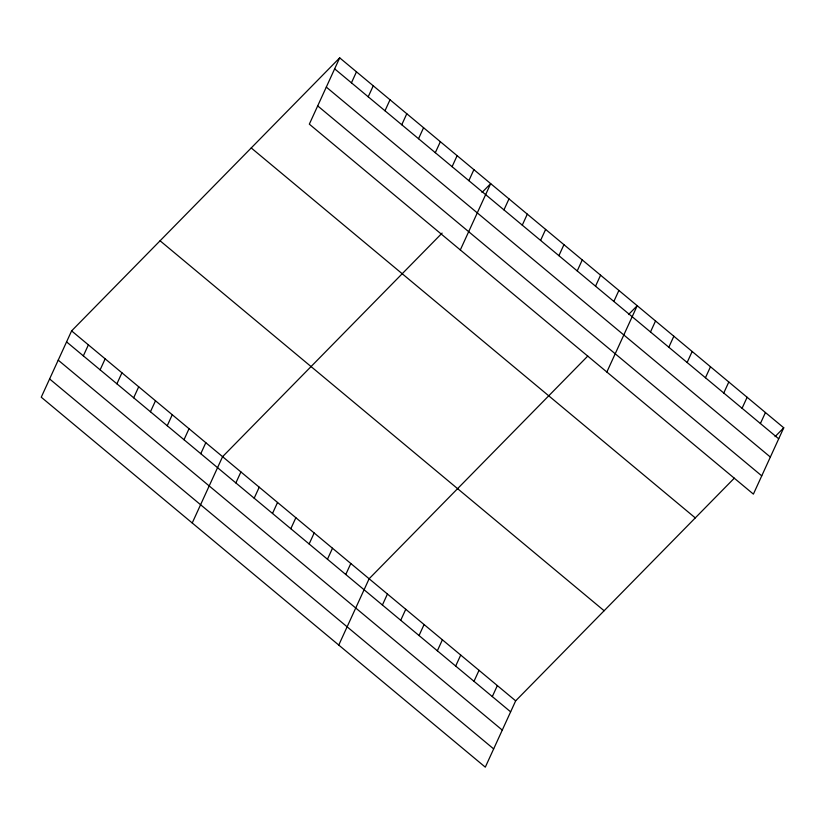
<?xml version="1.0" encoding="UTF-8"?>
<svg xmlns="http://www.w3.org/2000/svg" width="825" height="825" viewBox="0 0 825 825"><rect width="100%" height="100%" fill="white"/><g stroke="black" fill="none" stroke-linecap="round" stroke-linejoin="round"><path stroke-width="1.24" d="M339.694 57.843L309.334 124.152L753.39 494.113L783.75 427.793L339.694 57.843L71.61 330.887L41.25 397.207L485.306 767.157L515.666 700.848L734.312 478.149M83.346 355.864L88.388 344.871M100.124 369.847L105.157 358.844M116.903 383.821L121.935 372.817M133.671 397.794L138.713 386.791M150.449 411.768L155.492 400.775M167.227 425.752L172.26 414.748M184.006 439.725L189.038 428.722M351.44 82.82L356.472 71.816M200.774 453.698L205.817 442.695M368.208 96.793L373.251 85.8M192.225 522.988L222.585 456.679L442.107 233.093M384.986 110.777L390.019 99.773M235.868 482.934L240.91 471.931M401.765 124.75L406.797 113.747M418.533 138.724L423.576 127.72M254.182 498.197L259.225 487.193M435.311 152.697L440.354 141.704M272.508 513.459L277.54 502.456M452.09 166.681L457.122 155.678M290.823 528.722L295.855 517.718M468.868 180.654L473.901 169.651M309.138 543.974L314.17 532.981M460.319 249.944L490.679 183.624L482.006 192.462M327.453 559.237L332.496 548.233M503.951 209.89L508.994 198.887M345.768 574.499L350.811 563.496M522.277 225.153L527.309 214.149M338.766 645.067L369.126 578.758L587.771 356.06M540.592 240.415L545.624 229.412M382.408 605.024L387.441 594.021M558.907 255.667L563.939 244.674M400.723 620.287L405.756 609.283M577.222 270.93L582.264 259.927M419.038 635.539L424.081 624.546M595.537 286.192L600.579 275.189M437.353 650.801L442.396 639.798M613.862 301.455L618.894 290.452M455.678 666.064L460.711 655.06M606.849 372.023L637.209 305.714L628.537 314.542M473.993 681.326L479.026 670.323M650.492 331.97L655.535 320.977M492.308 696.589L497.341 685.585M668.807 347.232L673.85 336.229M687.132 362.495L692.165 351.491M705.447 377.757L710.48 366.754M723.762 393.02L728.795 382.016M742.077 408.272L747.12 397.279M760.392 423.534L765.435 412.531M775.077 436.631L783.75 427.793M334.661 68.846L778.717 438.797M326.308 87.099L770.354 457.05M317.697 105.899L761.743 475.86M251.233 147.953L695.279 517.904M160.081 240.787L604.127 610.737M71.61 330.887L515.666 700.848M66.578 341.89L510.623 711.841M58.214 360.143L502.27 730.094M49.603 378.953L493.659 748.904"/></g></svg>
